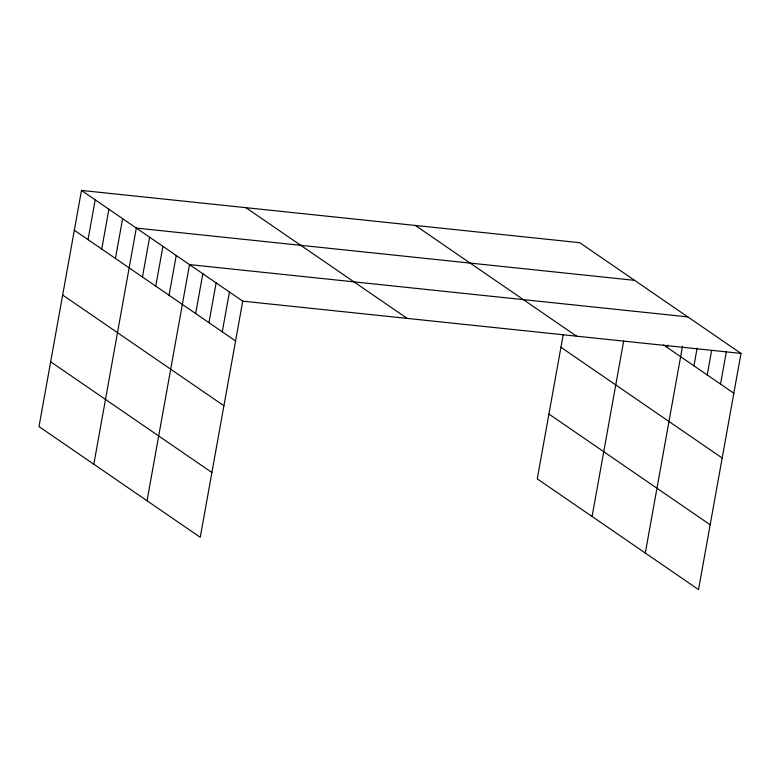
<?xml version="1.0" encoding="UTF-8"?>
<svg xmlns="http://www.w3.org/2000/svg" width="780" height="780" viewBox="0 0 780 780"><rect width="100%" height="100%" fill="white"/><g stroke="black" fill="none" stroke-linecap="round" stroke-linejoin="round"><path stroke-width="1.17" d="M81.49 190.427L39 426.582L200.245 537.303L242.736 301.148L81.49 190.427L579.755 242.697L741 353.418L698.509 589.573L537.264 478.852L563.228 334.571M88.033 239.636L95.199 199.836M101.741 249.054L108.898 209.245M115.45 258.463L122.606 218.653M93.824 464.227L136.315 228.072L634.579 280.342M142.457 277.007L149.614 237.208M155.756 286.143L162.922 246.343M169.055 295.279L176.221 255.469M147.03 500.76L189.52 264.605L687.794 316.885M195.663 313.55L202.829 273.741M208.962 322.686L216.128 282.877M222.271 331.822L229.427 292.012M592.088 516.496L623.668 340.977M667.329 347.548L667.748 345.209M645.304 553.039L682.519 346.154M693.927 365.82L697.086 348.26M707.236 374.956L711.652 350.376M720.535 384.091L726.433 351.312M242.736 301.148L741 353.418M663.526 344.945L733.834 393.227M415.331 225.449L576.576 336.17M560.937 347.295L722.183 458.026M548.925 414.053L710.17 524.784M245.915 207.675L407.16 318.396M74.324 230.227L235.57 340.957M62.673 295.025L223.909 405.746M50.661 361.784L211.897 472.505"/></g></svg>
